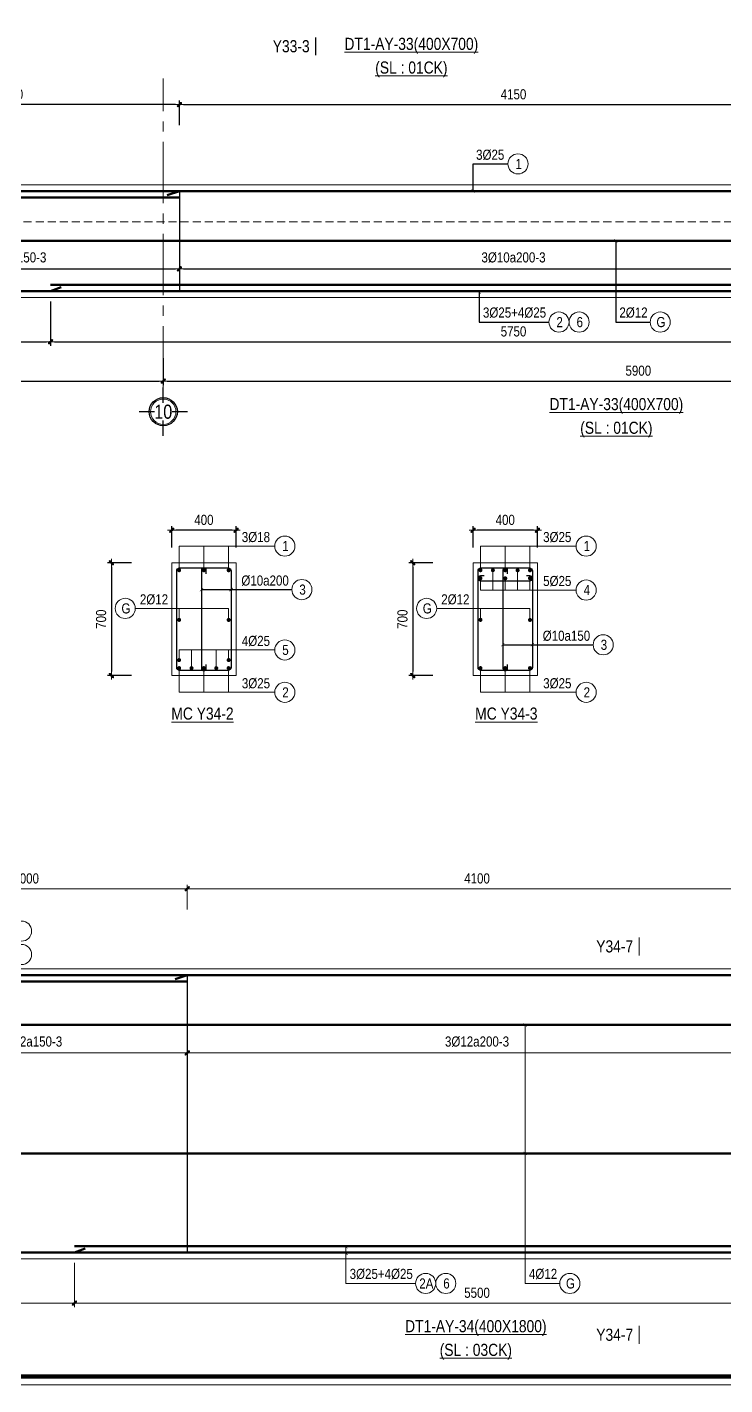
# Model space of a CAD drawing. Header units: millimetres. Extents: x 397144 to 8960116, y 345581 to 674207.
# Drawn here: x 5152788 to 5157121, y 648891 to 657317 of the extents above; entities that cross this region are included whole.
import ezdxf
from ezdxf.enums import TextEntityAlignment as Align
from ezdxf.xclip import XClip

# ---------------------------------------------------------------- set-up
doc = ezdxf.new("R2010")
doc.units = ezdxf.units.MM
doc.header["$XCLIPFRAME"] = 0
doc.header["$PDSIZE"] = -10
doc.linetypes.add('CENTER2', pattern=[28.575, 19.05, -3.175, 3.175, -3.175])
doc.linetypes.add('HIDDEN', pattern=[0.375, 0.25, -0.125])
doc.layers.get('0').update_dxf_attribs({"linetype": 'CONTINUOUS'})
doc.layers.get('Defpoints').update_dxf_attribs({"color": 12, "linetype": 'CONTINUOUS'})
for name, color, linetype, lineweight in [('2', 2, 'CONTINUOUS', 20), ('CDAI', 8, 'CONTINUOUS', 30), ('CTHEP', 2, 'CONTINUOUS', 50), ('DBAO', 3, 'CONTINUOUS', 20), ('DGIONG', 4, 'CONTINUOUS', 13), ('KTH', 150, 'CONTINUOUS', 5), ('Net khuat', 8, 'HIDDEN', 13), ('STICK', 1, 'CONTINUOUS', 9), ('TEXT', 7, 'CONTINUOUS', 15)]:
    doc.layers.add(name, color=color, linetype=linetype, lineweight=lineweight)
doc.layers.add('8', color=8, linetype='CONTINUOUS')
doc.styles.add('HELVECONDENSE', font='VHELVCN_0.TTF')
doc.styles.add('Star-HelCon', font='VHELVCN_0.TTF')
doc.styles.add('TTP-HelCon', font='VHELVCN_0.TTF')
doc.styles.add('VNI-HELVE-CONDENSE', font='VHELVCN_0.TTF')
doc.dimstyles.new('kc-25', dxfattribs={"dimtxt": 62.5, "dimasz": 20, "dimexe": 20, "dimexo": 50, "dimgap": 25, "dimtad": 3, "dimdec": 0, "dimzin": 0, "dimdsep": 46, "dimtxsty": 'VNI-HELVE-CONDENSE', "dimblk": 'DIM', "dimcen": 2.5, "dimclrd": 256, "dimclre": 154, "dimclrt": 7, "dimaunit": 1, "dimadec": 0, "dimazin": 0, "dimtfac": 1, "dimtdec": 0, "dimtix": 1, "dimtmove": 0, "dimatfit": 3, "dimldrblk": 'DOT', "dimfxl": 1, "dimtolj": 1, "dimtzin": 0, "dimarcsym": 0})
doc.dimstyles.new('TTP-25', dxfattribs={"dimscale": 25, "dimtxt": 2.5, "dimasz": 1, "dimexe": 1, "dimexo": 1, "dimgap": 0.09, "dimtad": 0, "dimdec": 4, "dimrnd": 5, "dimzin": 9, "dimdsep": 46, "dimtxsty": 'TTP-HelCon', "dimblk": 'Stick1', "dimcen": 0.09, "dimdle": 1.5, "dimclrd": 256, "dimclre": 256, "dimclrt": 7, "dimadec": 0, "dimazin": 0, "dimtfac": 1, "dimtdec": 4, "dimtmove": 0, "dimatfit": 3, "dimldrblk": '_ArchTick1', "dimfxl": 1, "dimtvp": 1, "dimtolj": 1, "dimtzin": 0, "dimarcsym": 0})

# ---------------------------------------------------------------- blocks, each defined once
blk = doc.blocks.new('DIM')
h = blk.add_hatch(color=1)
h.paths.add_polyline_path([(0.49, 0.29, 1), (0.29, 0.49), (-0.19, 0), (0.19, 0)])
h.paths.add_polyline_path([(0.19, 0), (-0.19, 0), (-0.49, -0.29, 1), (-0.29, -0.49)])
at = {"color": 9}
for p, q in [((-0.19, 0), (-1.5, 0)), ((0.19, 0), (1.5, 0))]:
    blk.add_line(p, q, dxfattribs=at)
at = {"color": 1}
for p, q in [((-0.49, -0.29), (0.29, 0.49)), ((-0.29, -0.49), (0.49, 0.29)), ((-0.19, 0), (0.19, 0))]:
    blk.add_line(p, q, dxfattribs=at)
blk.add_arc((-0.39, -0.39), 0.138, 135, 315, dxfattribs=at)
blk = doc.blocks.new('Stick1')
at = {"layer": 'STICK'}
h = blk.add_hatch(color=256, dxfattribs=at)
edge = h.paths.add_edge_path()
edge.add_line((0.3, 0.5), (-0.5, -0.3))
edge.add_arc((-0.4, -0.4), 0.141, 135, 315)
edge.add_line((-0.3, -0.5), (0.5, 0.3))
edge.add_arc((0.4, 0.4), 0.141, 315, 495)
blk.add_line((1, 0), (-1, 0), dxfattribs=at)
blk.add_lwpolyline([(0.3, 0.5), (-0.5, -0.3, 1), (-0.3, -0.5), (0.5, 0.3, 1), (0.3, 0.5, 1)], format="xyb", dxfattribs=at)
blk = doc.blocks.new('*D8382')
at = {"layer": 'Defpoints', "color": 0, "transparency": 16777216}
for p in [(5189990.4, 590133.3), (5187940.4, 590050.8), (5189990.4, 589993.3)]:
    blk.add_point(p, dxfattribs=at)
at = {"layer": 'KTH', "lineweight": -2, "transparency": 16777216}
for p, q in [((5189990.4, 590108.3), (5189990.4, 589968.3)), ((5187940.4, 590025.8), (5187940.4, 589968.3)), ((5187965.4, 589993.3), (5189965.4, 589993.3))]:
    blk.add_line(p, q, dxfattribs=at)
at = {"layer": 'KTH', "lineweight": -2, "transparency": 16777216, "xscale": 25, "yscale": 25, "zscale": 25, "rotation": 180}
blk.add_blockref('Stick1', (5187940.4, 589993.3), dxfattribs=at)
at = {"layer": 'KTH', "lineweight": -2, "transparency": 16777216, "xscale": 25, "yscale": 25, "zscale": 25}
blk.add_blockref('Stick1', (5189990.4, 589993.3), dxfattribs=at)
at = {"layer": 'KTH', "color": 7, "transparency": 16777216, "insert": (5188965.4, 590063.2), "char_height": 62.5, "attachment_point": 5, "style": 'TTP-HelCon'}
blk.add_mtext('\\A1;3Þ10a150-3', dxfattribs=at)
blk = doc.blocks.new('_ArchTick1')
at = {"color": 0, "const_width": 3.81}
blk.add_lwpolyline([(-12.7, -12.7), (12.7, 12.7)], dxfattribs=at)
blk = doc.blocks.new('*D8383')
at = {"layer": 'Defpoints', "color": 0, "transparency": 16777216}
for p in [(5187890.4, 591012.3), (5187890.4, 590859.2), (5189990.4, 590859.2)]:
    blk.add_point(p, dxfattribs=at)
at = {"layer": 'KTH', "lineweight": -2, "transparency": 16777216}
for p, q in [((5187890.4, 590884.2), (5187890.4, 591037.3)), ((5189965.4, 591012.3), (5187915.4, 591012.3)), ((5189990.4, 590884.2), (5189990.4, 591037.3))]:
    blk.add_line(p, q, dxfattribs=at)
at = {"layer": 'KTH', "lineweight": -2, "transparency": 16777216, "xscale": 25, "yscale": 25, "zscale": 25, "rotation": 180}
blk.add_blockref('Stick1', (5187890.4, 591012.3), dxfattribs=at)
at = {"layer": 'KTH', "lineweight": -2, "transparency": 16777216, "xscale": 25, "yscale": 25, "zscale": 25}
blk.add_blockref('Stick1', (5189990.4, 591012.3), dxfattribs=at)
at = {"layer": 'KTH', "color": 7, "transparency": 16777216, "insert": (5188940.4, 591076.1), "char_height": 62.5, "attachment_point": 5, "style": 'TTP-HelCon'}
blk.add_mtext('\\A1;2100', dxfattribs=at)
blk = doc.blocks.new('*D8385')
at = {"layer": 'Defpoints', "color": 0, "transparency": 16777216}
for p in [(5187890.4, 589814.8), (5189190.4, 589814.8), (5189190.4, 589540.6)]:
    blk.add_point(p, dxfattribs=at)
at = {"layer": 'KTH', "lineweight": -2, "transparency": 16777216}
for p, q in [((5187890.4, 589789.8), (5187890.4, 589515.6)), ((5189190.4, 589789.8), (5189190.4, 589515.6)), ((5187915.4, 589540.6), (5189165.4, 589540.6))]:
    blk.add_line(p, q, dxfattribs=at)
at = {"layer": 'KTH', "lineweight": -2, "transparency": 16777216, "xscale": 25, "yscale": 25, "zscale": 25, "rotation": 180}
blk.add_blockref('Stick1', (5187890.4, 589540.6), dxfattribs=at)
at = {"layer": 'KTH', "lineweight": -2, "transparency": 16777216, "xscale": 25, "yscale": 25, "zscale": 25}
blk.add_blockref('Stick1', (5189190.4, 589540.6), dxfattribs=at)
at = {"layer": 'KTH', "color": 7, "transparency": 16777216, "insert": (5188540.4, 589604.4), "char_height": 62.5, "attachment_point": 5, "style": 'TTP-HelCon'}
blk.add_mtext('\\A1;1300', dxfattribs=at)
blk = doc.blocks.new('dau truc')
blk.add_circle((0, 0), 180)
at = {"layer": '8'}
for p, q in [((0, 127), (0, 345)), ((-127, 0), (-345, 0)), ((345, 0), (127, 0)), ((0, -345), (0, -127))]:
    blk.add_line(p, q, dxfattribs=at)
blk.add_circle((0, 0), 200, dxfattribs=at)
at = {"layer": 'TEXT', "style": 'HELVECONDENSE'}
blk.add_attdef('A', text='', height=233, dxfattribs=at).set_placement((0, 0), align=Align.MIDDLE)
blk = doc.blocks.new('*D1226')
at = {"layer": 'Defpoints', "color": 0, "transparency": 16777216}
for p in [(5180090.4, 589449.5), (5189890.4, 589464.5), (5189890.4, 589296.9)]:
    blk.add_point(p, dxfattribs=at)
at = {"layer": 'KTH', "lineweight": -2, "transparency": 16777216}
for p, q in [((5180090.4, 589424.5), (5180090.4, 589271.9)), ((5189890.4, 589439.5), (5189890.4, 589271.9)), ((5180115.4, 589296.9), (5189865.4, 589296.9))]:
    blk.add_line(p, q, dxfattribs=at)
at = {"layer": 'KTH', "lineweight": -2, "transparency": 16777216, "xscale": 25, "yscale": 25, "zscale": 25, "rotation": 180}
blk.add_blockref('Stick1', (5180090.4, 589296.9), dxfattribs=at)
at = {"layer": 'KTH', "lineweight": -2, "transparency": 16777216, "xscale": 25, "yscale": 25, "zscale": 25}
blk.add_blockref('Stick1', (5189890.4, 589296.9), dxfattribs=at)
at = {"layer": 'KTH', "color": 7, "transparency": 16777216, "insert": (5184990.4, 589360.7), "char_height": 62.5, "attachment_point": 5, "style": 'TTP-HelCon'}
blk.add_mtext('\\A1;10500', dxfattribs=at)
blk = doc.blocks.new('*D1227')
at = {"layer": 'Defpoints', "color": 0, "transparency": 16777216}
for p in [(5189890.4, 589464.5), (5195790.4, 589454.8), (5195790.4, 589296.9)]:
    blk.add_point(p, dxfattribs=at)
at = {"layer": 'KTH', "lineweight": -2, "transparency": 16777216}
for p, q in [((5189890.4, 589439.5), (5189890.4, 589271.9)), ((5195790.4, 589429.8), (5195790.4, 589271.9)), ((5189915.4, 589296.9), (5195765.4, 589296.9))]:
    blk.add_line(p, q, dxfattribs=at)
at = {"layer": 'KTH', "lineweight": -2, "transparency": 16777216, "xscale": 25, "yscale": 25, "zscale": 25, "rotation": 180}
blk.add_blockref('Stick1', (5189890.4, 589296.9), dxfattribs=at)
at = {"layer": 'KTH', "lineweight": -2, "transparency": 16777216, "xscale": 25, "yscale": 25, "zscale": 25}
blk.add_blockref('Stick1', (5195790.4, 589296.9), dxfattribs=at)
at = {"layer": 'KTH', "color": 7, "transparency": 16777216, "insert": (5192840.4, 589360.7), "char_height": 62.5, "attachment_point": 5, "style": 'TTP-HelCon'}
blk.add_mtext('\\A1;5900', dxfattribs=at)
blk = doc.blocks.new('*D8399')
at = {"layer": 'Defpoints', "color": 0, "transparency": 16777216}
for p in [(5194140.4, 591012.3), (5189990.4, 590859.2), (5194140.4, 590848.3)]:
    blk.add_point(p, dxfattribs=at)
at = {"layer": 'KTH', "lineweight": -2, "transparency": 16777216}
for p, q in [((5189990.4, 590884.2), (5189990.4, 591037.3)), ((5190015.4, 591012.3), (5194115.4, 591012.3)), ((5194140.4, 590873.3), (5194140.4, 591037.3))]:
    blk.add_line(p, q, dxfattribs=at)
at = {"layer": 'KTH', "lineweight": -2, "transparency": 16777216, "xscale": 25, "yscale": 25, "zscale": 25, "rotation": 180}
blk.add_blockref('Stick1', (5189990.4, 591012.3), dxfattribs=at)
at = {"layer": 'KTH', "lineweight": -2, "transparency": 16777216, "xscale": 25, "yscale": 25, "zscale": 25}
blk.add_blockref('Stick1', (5194140.4, 591012.3), dxfattribs=at)
at = {"layer": 'KTH', "color": 7, "transparency": 16777216, "insert": (5192065.4, 591076.1), "char_height": 62.5, "attachment_point": 5, "style": 'TTP-HelCon'}
blk.add_mtext('\\A1;4150', dxfattribs=at)
blk = doc.blocks.new('*D8400')
at = {"layer": 'Defpoints', "color": 0, "transparency": 16777216}
for p in [(5189990.4, 590133.3), (5194140.4, 590164.9), (5194140.4, 589993.2)]:
    blk.add_point(p, dxfattribs=at)
at = {"layer": 'KTH', "lineweight": -2, "transparency": 16777216}
for p, q in [((5194140.4, 590139.9), (5194140.4, 589968.2)), ((5189990.4, 590108.3), (5189990.4, 589968.2)), ((5190015.4, 589993.2), (5194115.4, 589993.2))]:
    blk.add_line(p, q, dxfattribs=at)
at = {"layer": 'KTH', "lineweight": -2, "transparency": 16777216, "xscale": 25, "yscale": 25, "zscale": 25, "rotation": 180}
blk.add_blockref('Stick1', (5189990.4, 589993.2), dxfattribs=at)
at = {"layer": 'KTH', "lineweight": -2, "transparency": 16777216, "xscale": 25, "yscale": 25, "zscale": 25}
blk.add_blockref('Stick1', (5194140.4, 589993.2), dxfattribs=at)
at = {"layer": 'KTH', "color": 7, "transparency": 16777216, "insert": (5192065.4, 590063.1), "char_height": 62.5, "attachment_point": 5, "style": 'TTP-HelCon'}
blk.add_mtext('\\A1;3Þ10a200-3', dxfattribs=at)
blk = doc.blocks.new('*D8403')
at = {"layer": 'Defpoints', "color": 0, "transparency": 16777216}
for p in [(5189190.4, 589814.8), (5194940.4, 589694.9), (5194940.4, 589540.6)]:
    blk.add_point(p, dxfattribs=at)
at = {"layer": 'KTH', "lineweight": -2, "transparency": 16777216}
for p, q in [((5189190.4, 589789.8), (5189190.4, 589515.6)), ((5194940.4, 589669.9), (5194940.4, 589515.6)), ((5189215.4, 589540.6), (5194915.4, 589540.6))]:
    blk.add_line(p, q, dxfattribs=at)
at = {"layer": 'KTH', "lineweight": -2, "transparency": 16777216, "xscale": 25, "yscale": 25, "zscale": 25, "rotation": 180}
blk.add_blockref('Stick1', (5189190.4, 589540.6), dxfattribs=at)
at = {"layer": 'KTH', "lineweight": -2, "transparency": 16777216, "xscale": 25, "yscale": 25, "zscale": 25}
blk.add_blockref('Stick1', (5194940.4, 589540.6), dxfattribs=at)
at = {"layer": 'KTH', "color": 7, "transparency": 16777216, "insert": (5192065.4, 589604.4), "char_height": 62.5, "attachment_point": 5, "style": 'TTP-HelCon'}
blk.add_mtext('\\A1;5750', dxfattribs=at)
blk = doc.blocks.new('MC')
at = {"layer": 'CTHEP', "const_width": 10}
blk.add_lwpolyline([(0, 150), (0, 0)], dxfattribs=at)
at = {"layer": 'TEXT', "style": 'TTP-HelCon'}
blk.add_attdef('A', text='', height=100, dxfattribs=at).set_placement((-50, 26), align=Align.RIGHT)
blk = doc.blocks.new('CHG_XX_Khung ten')
blk.add_lwpolyline([(15, 579), (826, 579), (826, 15), (15, 15)], close=True)
at = {"color": 4, "linetype": 'Continuous', "const_width": 1}
blk.add_lwpolyline([(17, 577), (824, 577), (824, 17), (17, 17)], close=True, dxfattribs=at)
blk = doc.blocks.new('*D2239')
at = {"layer": 'Defpoints', "color": 0, "ltscale": 500, "transparency": 16777216}
for p in [(5153685.8, 654195.1), (5153685.8, 654061.9), (5154085.8, 654061.9)]:
    blk.add_point(p, dxfattribs=at)
at = {"layer": 'KTH', "lineweight": -2, "ltscale": 500, "transparency": 16777216}
for p, q in [((5153685.8, 654086.9), (5153685.8, 654220.1)), ((5154060.8, 654195.1), (5153710.8, 654195.1)), ((5154085.8, 654086.9), (5154085.8, 654220.1))]:
    blk.add_line(p, q, dxfattribs=at)
at = {"layer": 'KTH', "lineweight": -2, "ltscale": 500, "transparency": 16777216, "xscale": 25, "yscale": 25, "zscale": 25, "rotation": 180}
blk.add_blockref('Stick1', (5153685.8, 654195.1), dxfattribs=at)
at = {"layer": 'KTH', "lineweight": -2, "ltscale": 500, "transparency": 16777216, "xscale": 25, "yscale": 25, "zscale": 25}
blk.add_blockref('Stick1', (5154085.8, 654195.1), dxfattribs=at)
at = {"layer": 'KTH', "color": 7, "ltscale": 500, "transparency": 16777216, "insert": (5153885.8, 654258.9), "char_height": 62.5, "attachment_point": 5, "style": 'TTP-HelCon'}
blk.add_mtext('\\A1;400', dxfattribs=at)
blk = doc.blocks.new('*D2240')
at = {"layer": 'Defpoints', "color": 0, "ltscale": 500, "transparency": 16777216}
for p in [(5153461.4, 653992.9), (5153311.5, 653292.9), (5153461.4, 653292.9)]:
    blk.add_point(p, dxfattribs=at)
at = {"layer": 'KTH', "lineweight": -2, "ltscale": 500, "transparency": 16777216}
for p, q in [((5153436.4, 653992.9), (5153286.5, 653992.9)), ((5153311.5, 653967.9), (5153311.5, 653317.9)), ((5153436.4, 653292.9), (5153286.5, 653292.9))]:
    blk.add_line(p, q, dxfattribs=at)
at = {"layer": 'KTH', "lineweight": -2, "ltscale": 500, "transparency": 16777216, "xscale": 25, "yscale": 25, "zscale": 25}
for p, rotation in [((5153311.5, 653992.9), 90), ((5153311.5, 653292.9), 270)]:
    blk.add_blockref('Stick1', p, dxfattribs=dict(at, rotation=rotation))
at = {"layer": 'KTH', "color": 7, "ltscale": 500, "transparency": 16777216, "insert": (5153247.7, 653642.9), "char_height": 62.5, "attachment_point": 5, "rotation": 90, "style": 'TTP-HelCon'}
blk.add_mtext('\\A1;700', dxfattribs=at)
blk = doc.blocks.new('*D2243')
at = {"layer": 'Defpoints', "color": 0, "ltscale": 500, "transparency": 16777216}
for p in [(5155557.1, 654195.1), (5155557.1, 654061.9), (5155957.1, 654061.9)]:
    blk.add_point(p, dxfattribs=at)
at = {"layer": 'KTH', "lineweight": -2, "ltscale": 500, "transparency": 16777216}
for p, q in [((5155557.1, 654086.9), (5155557.1, 654220.1)), ((5155932.1, 654195.1), (5155582.1, 654195.1)), ((5155957.1, 654086.9), (5155957.1, 654220.1))]:
    blk.add_line(p, q, dxfattribs=at)
at = {"layer": 'KTH', "lineweight": -2, "ltscale": 500, "transparency": 16777216, "xscale": 25, "yscale": 25, "zscale": 25, "rotation": 180}
blk.add_blockref('Stick1', (5155557.1, 654195.1), dxfattribs=at)
at = {"layer": 'KTH', "lineweight": -2, "ltscale": 500, "transparency": 16777216, "xscale": 25, "yscale": 25, "zscale": 25}
blk.add_blockref('Stick1', (5155957.1, 654195.1), dxfattribs=at)
at = {"layer": 'KTH', "color": 7, "ltscale": 500, "transparency": 16777216, "insert": (5155757.1, 654258.9), "char_height": 62.5, "attachment_point": 5, "style": 'TTP-HelCon'}
blk.add_mtext('\\A1;400', dxfattribs=at)
blk = doc.blocks.new('*D2244')
at = {"layer": 'Defpoints', "color": 0, "ltscale": 500, "transparency": 16777216}
for p in [(5155332.7, 653992.9), (5155182.9, 653292.9), (5155332.7, 653292.9)]:
    blk.add_point(p, dxfattribs=at)
at = {"layer": 'KTH', "lineweight": -2, "ltscale": 500, "transparency": 16777216}
for p, q in [((5155307.7, 653992.9), (5155157.9, 653992.9)), ((5155182.9, 653967.9), (5155182.9, 653317.9)), ((5155307.7, 653292.9), (5155157.9, 653292.9))]:
    blk.add_line(p, q, dxfattribs=at)
at = {"layer": 'KTH', "lineweight": -2, "ltscale": 500, "transparency": 16777216, "xscale": 25, "yscale": 25, "zscale": 25}
for p, rotation in [((5155182.9, 653992.9), 90), ((5155182.9, 653292.9), 270)]:
    blk.add_blockref('Stick1', p, dxfattribs=dict(at, rotation=rotation))
at = {"layer": 'KTH', "color": 7, "ltscale": 500, "transparency": 16777216, "insert": (5155119.1, 653642.9), "char_height": 62.5, "attachment_point": 5, "rotation": 90, "style": 'TTP-HelCon'}
blk.add_mtext('\\A1;700', dxfattribs=at)
blk = doc.blocks.new('Y-37')
at = {"layer": 'CTHEP'}
blk.add_line((1119.46907, 681.17417), (49858.11137, 681.13827), dxfattribs=at)
for points in [[(49989.46907, 361.93876), (49989.46907, 990.12597), (171.95451, 990.1847)], [(172.63649, 368.18914), (10138.47515, 368.18041), (10718.3369, 368.1785), (17169.46907, 368.15021), (17743.51458, 368.14833), (49905.53617, 368.12618), (49905.53617, 891.00169)]]:
    blk.add_lwpolyline(points, dxfattribs=at)
at = {"layer": 'DBAO'}
blk.add_line((50019.46907, 1029.07736), (17317.37532, 1029.12513), dxfattribs=at)
at = {"layer": 'Net khuat', "ltscale": 200}
blk.add_lwpolyline([(1769.46647, 329.18456), (1769.46647, 799.18779), (50019.46907, 799.18779)], dxfattribs=at)
blk = doc.blocks.new('*D8416')
at = {"layer": 'Defpoints', "color": 0, "transparency": 16777216}
for p in [(10100, 1026.8), (8150, 944.3), (10100, 886.8)]:
    blk.add_point(p, dxfattribs=at)
at = {"layer": 'KTH', "lineweight": -2, "transparency": 16777216}
for p, q in [((10100, 1001.8), (10100, 861.8)), ((8150, 919.3), (8150, 861.8)), ((8175, 886.8), (10075, 886.8))]:
    blk.add_line(p, q, dxfattribs=at)
at = {"layer": 'KTH', "lineweight": -2, "transparency": 16777216, "xscale": 25, "yscale": 25, "zscale": 25, "rotation": 180}
blk.add_blockref('Stick1', (8150, 886.8), dxfattribs=at)
at = {"layer": 'KTH', "lineweight": -2, "transparency": 16777216, "xscale": 25, "yscale": 25, "zscale": 25}
blk.add_blockref('Stick1', (10100, 886.8), dxfattribs=at)
at = {"layer": 'KTH', "color": 7, "transparency": 16777216, "insert": (9125, 956.7), "char_height": 62.5, "attachment_point": 5, "style": 'TTP-HelCon'}
blk.add_mtext('\\A1;3Þ12a150-3', dxfattribs=at)
blk = doc.blocks.new('*D8417')
at = {"layer": 'Defpoints', "color": 0, "transparency": 16777216}
for p in [(8100, 1905.7), (8100, 1752.7), (10100, 1752.7)]:
    blk.add_point(p, dxfattribs=at)
at = {"layer": 'KTH', "lineweight": -2, "transparency": 16777216}
for p, q in [((8100, 1777.7), (8100, 1930.7)), ((10075, 1905.7), (8125, 1905.7)), ((10100, 1777.7), (10100, 1930.7))]:
    blk.add_line(p, q, dxfattribs=at)
at = {"layer": 'KTH', "lineweight": -2, "transparency": 16777216, "xscale": 25, "yscale": 25, "zscale": 25, "rotation": 180}
blk.add_blockref('Stick1', (8100, 1905.7), dxfattribs=at)
at = {"layer": 'KTH', "lineweight": -2, "transparency": 16777216, "xscale": 25, "yscale": 25, "zscale": 25}
blk.add_blockref('Stick1', (10100, 1905.7), dxfattribs=at)
at = {"layer": 'KTH', "color": 7, "transparency": 16777216, "insert": (9100, 1969.6), "char_height": 62.5, "attachment_point": 5, "style": 'TTP-HelCon'}
blk.add_mtext('\\A1;2000', dxfattribs=at)
blk = doc.blocks.new('*D8419')
at = {"layer": 'Defpoints', "color": 0, "transparency": 16777216}
for p in [(8100, -391.7), (9400, -391.7), (9400, -665.9)]:
    blk.add_point(p, dxfattribs=at)
at = {"layer": 'KTH', "lineweight": -2, "transparency": 16777216}
for p, q in [((8100, -416.7), (8100, -690.9)), ((9400, -416.7), (9400, -690.9)), ((8125, -665.9), (9375, -665.9))]:
    blk.add_line(p, q, dxfattribs=at)
at = {"layer": 'KTH', "lineweight": -2, "transparency": 16777216, "xscale": 25, "yscale": 25, "zscale": 25, "rotation": 180}
blk.add_blockref('Stick1', (8100, -665.9), dxfattribs=at)
at = {"layer": 'KTH', "lineweight": -2, "transparency": 16777216, "xscale": 25, "yscale": 25, "zscale": 25}
blk.add_blockref('Stick1', (9400, -665.9), dxfattribs=at)
at = {"layer": 'KTH', "color": 7, "transparency": 16777216, "insert": (8750, -602.1), "char_height": 62.5, "attachment_point": 5, "style": 'TTP-HelCon'}
blk.add_mtext('\\A1;1300', dxfattribs=at)
blk = doc.blocks.new('*D8424')
at = {"layer": 'Defpoints', "color": 0, "transparency": 16777216}
for p in [(13700, 1905.7), (10100, 1752.7), (13700, 1741.8)]:
    blk.add_point(p, dxfattribs=at)
at = {"layer": 'KTH', "lineweight": -2, "transparency": 16777216}
for p, q in [((10100, 1777.7), (10100, 1930.7)), ((10125, 1905.7), (13675, 1905.7)), ((13700, 1766.8), (13700, 1930.7))]:
    blk.add_line(p, q, dxfattribs=at)
at = {"layer": 'KTH', "lineweight": -2, "transparency": 16777216, "xscale": 25, "yscale": 25, "zscale": 25, "rotation": 180}
blk.add_blockref('Stick1', (10100, 1905.7), dxfattribs=at)
at = {"layer": 'KTH', "lineweight": -2, "transparency": 16777216, "xscale": 25, "yscale": 25, "zscale": 25}
blk.add_blockref('Stick1', (13700, 1905.7), dxfattribs=at)
at = {"layer": 'KTH', "color": 7, "transparency": 16777216, "insert": (11900, 1969.6), "char_height": 62.5, "attachment_point": 5, "style": 'TTP-HelCon'}
blk.add_mtext('\\A1;4100', dxfattribs=at)
blk = doc.blocks.new('*D8425')
at = {"layer": 'Defpoints', "color": 0, "transparency": 16777216}
for p in [(10100, 1026.8), (13700, 1058.4), (13700, 886.7)]:
    blk.add_point(p, dxfattribs=at)
at = {"layer": 'KTH', "lineweight": -2, "transparency": 16777216}
for p, q in [((13700, 1033.4), (13700, 861.7)), ((10100, 1001.8), (10100, 861.7)), ((10125, 886.7), (13675, 886.7))]:
    blk.add_line(p, q, dxfattribs=at)
at = {"layer": 'KTH', "lineweight": -2, "transparency": 16777216, "xscale": 25, "yscale": 25, "zscale": 25, "rotation": 180}
blk.add_blockref('Stick1', (10100, 886.7), dxfattribs=at)
at = {"layer": 'KTH', "lineweight": -2, "transparency": 16777216, "xscale": 25, "yscale": 25, "zscale": 25}
blk.add_blockref('Stick1', (13700, 886.7), dxfattribs=at)
at = {"layer": 'KTH', "color": 7, "transparency": 16777216, "insert": (11900, 956.6), "char_height": 62.5, "attachment_point": 5, "style": 'TTP-HelCon'}
blk.add_mtext('\\A1;3Þ12a200-3', dxfattribs=at)
blk = doc.blocks.new('*D8427')
at = {"layer": 'Defpoints', "color": 0, "transparency": 16777216}
for p in [(9400, -391.7), (14400, -442), (14400, -665.9)]:
    blk.add_point(p, dxfattribs=at)
at = {"layer": 'KTH', "lineweight": -2, "transparency": 16777216}
for p, q in [((9400, -416.7), (9400, -690.9)), ((14400, -467), (14400, -690.9)), ((9425, -665.9), (14375, -665.9))]:
    blk.add_line(p, q, dxfattribs=at)
at = {"layer": 'KTH', "lineweight": -2, "transparency": 16777216, "xscale": 25, "yscale": 25, "zscale": 25, "rotation": 180}
blk.add_blockref('Stick1', (9400, -665.9), dxfattribs=at)
at = {"layer": 'KTH', "lineweight": -2, "transparency": 16777216, "xscale": 25, "yscale": 25, "zscale": 25}
blk.add_blockref('Stick1', (14400, -665.9), dxfattribs=at)
at = {"layer": 'KTH', "color": 7, "transparency": 16777216, "insert": (11900, -602.1), "char_height": 62.5, "attachment_point": 5, "style": 'TTP-HelCon'}
blk.add_mtext('\\A1;5500', dxfattribs=at)
blk = doc.blocks.new('AY-33')
at = {"layer": 'CDAI', "ltscale": 52.5}
blk.add_line((5189990.36291, 590479.85882), (5189990.36291, 589853.838), dxfattribs=at)
at = {"layer": 'CTHEP'}
for p, q in [((5189915.36291, 590450.85882), (5189990.36291, 590475.85882)), ((5185290.40499, 590435.84949), (5189990.36291, 590435.83785)), ((5171674.09057, 590166.85075), (5196483.5754, 590166.83185)), ((5189190.36291, 589893.81685), (5194939.62964, 589893.75349)), ((5189190.36291, 589853.86201), (5189257.27927, 589879.16153))]:
    blk.add_line(p, q, dxfattribs=at)
for points in [[(5196810.36291, 589847.60311), (5196810.36291, 590475.79032), (5171520.36551, 590475.86587)], [(5171578.60447, 590230.25598), (5171578.60447, 589853.86591), (5196259.37159, 589853.84476), (5196748.53006, 589853.79053), (5196748.53006, 589853.79053)]]:
    blk.add_lwpolyline(points, dxfattribs=at)
at = {"layer": 'DBAO'}
blk.add_lwpolyline([(5187890.36291, 589814.84602), (5196840.36149, 589814.83525), (5196840.36291, 590514.70496), (5171490.36551, 590514.87736), (5171490.36551, 589814.86587), (5171490.36551, 589814.86587), (5171490.36551, 589494.86587)], dxfattribs=at)
at = {"layer": 'DGIONG'}
for centre in [(5192093.15865, 590644.37498), (5192347.60492, 589662.82161), (5192472.60492, 589662.82161), (5192976.60076, 589662.77698)]:
    blk.add_circle(centre, 62.5, dxfattribs=at)
at = {"layer": 'Net khuat', "linetype": 'CENTER2', "ltscale": 20}
blk.add_line((5189890.36551, 589257.36887), (5189890.36551, 591262.71151), dxfattribs=at)
at = {"layer": 'Net khuat', "ltscale": 200}
blk.add_lwpolyline([(5171490.36551, 589814.86587), (5171490.36551, 589814.86587), (5172090.36551, 589814.86587), (5172090.36551, 590284.86587), (5196840.36244, 590284.86587)], dxfattribs=at)
at = {"xscale": 0.75, "yscale": 0.75, "zscale": 0.75}
blk.add_blockref('MC', (5175058.38873, 589082.08523), dxfattribs=at).add_auto_attribs({'A': 'Y33-3'})
at = {"layer": '2', "ltscale": 300}
ref = blk.add_blockref('dau truc', (5189890.36551, 589106.50433), dxfattribs=dict(at, xscale=0.4367131292819977, yscale=0.4367131292819977, zscale=0.4367131292819977))
ref.add_attrib('A', '10', dxfattribs={"layer": 'TEXT', "height": 87.5, "style": 'HELVECONDENSE'}).set_placement((5189890.36551, 589106.50433), align=Align.MIDDLE)
at = {"layer": 'TEXT', "style": 'TTP-HelCon'}
for s, p in [('3Þ25', (5191833.03476, 590670.22792, 0)), ('3Þ25+4Þ25', (5191875.5278, 589690.71867, 0)), ('2Þ12', (5192722.79289, 589690.67403, 0))]:
    blk.add_text(s, height=62.5, dxfattribs=at).set_placement(p)
at = {"layer": 'TEXT', "style": 'Star-HelCon'}
for s, p in [('1', (5192097.32532, 590644.37498)), ('2', (5192351.77159, 589662.82161)), ('6', (5192476.77159, 589662.82161)), ('G', (5192980.76742, 589662.77698))]:
    blk.add_text(s, height=62.5, dxfattribs=at).set_placement(p, align=Align.MIDDLE)
at = {"layer": 'TEXT', "style": 'TTP-HelCon'}
for s, p in [('%%UDT1-AY-33(400X700)', (5175652.40109, 589116.17349)), ('%%UDT1-AY-33(400X700)', (5192703.99956, 589116.17349)), ('%%U(SL : 01CK)', (5175652.40109, 588969.27889)), ('%%U(SL : 01CK)', (5192703.99956, 588969.27889))]:
    blk.add_text(s, height=75, dxfattribs=at).set_placement(p, align=Align.CENTER)
at = {"layer": 'KTH'}
for base, p1, p2, picture, middle in [((5187890.36291, 591012.25316), (5189990.36291, 590859.16026), (5187890.36291, 590859.16026), '*D8383', (5188940.36291, 591076.08649)), ((5194140.36551, 591012.25316), (5189990.36291, 590859.16026), (5194140.36551, 590848.25699), '*D8399', (5192065.36421, 591076.08649)), ((5189190.36291, 589540.60081), (5187890.36291, 589814.83301), (5189190.36291, 589814.81866), '*D8385', (5188540.36291, 589604.43415)), ((5194940.36551, 589540.60081), (5189190.36291, 589814.81866), (5194940.36551, 589694.89572), '*D8403', (5192065.36421, 589604.43415)), ((5195790.36551, 589296.88478), (5189890.36551, 589464.49877), (5195790.36551, 589454.84304), '*D1227', (5192840.36551, 589360.71811))]:
    dim = blk.add_linear_dim(base=base, p1=p1, p2=p2, dimstyle='TTP-25', override={"dimtmove": 1}, dxfattribs=at)
    dim.commit()
    dim.dimension.update_dxf_attribs({"geometry": picture, "text_midpoint": middle})
for base, p1, p2, text, picture, middle in [((5189990.36291, 589993.28646), (5187940.36291, 590050.75981), (5189990.36291, 590133.29964), '3Þ10a150-3', '*D8382', (5188965.36291, 590063.20313)), ((5194140.36551, 589993.2111), (5189990.36291, 590133.29964), (5194140.36551, 590164.86265), '3Þ10a200-3', '*D8400', (5192065.36421, 590063.12777)), ((5189890.36551, 589296.88478), (5180090.36551, 589449.53386), (5189890.36551, 589464.49877), '10500', '*D1226', (5184990.36551, 589360.71811))]:
    dim = blk.add_linear_dim(base=base, p1=p1, p2=p2, text=text, dimstyle='TTP-25', override={"dimtmove": 1}, dxfattribs=at)
    dim.commit()
    dim.dimension.update_dxf_attribs({"geometry": picture, "text_midpoint": middle})
at = {"layer": 'DGIONG'}
for points in [[(5191814.52299, 590475.86587), (5191814.52273, 590644.37498), (5192030.65865, 590644.37498)], [(5192699.78271, 590166.82155), (5192699.78086, 589662.77698), (5192914.10076, 589662.77698)], [(5191852.51603, 589849.86587), (5191852.51576, 589662.82161), (5192285.10492, 589662.82161)]]:
    blk.add_leader(points, dimstyle='kc-25', override={"dimtad": 0, "dimldrblk": 'ArchTick', "dimfxl": 100, "dimarcsym": 1}, dxfattribs=at)
blk = doc.blocks.new('AY-34')
at = {"layer": 'CDAI', "ltscale": 52.5}
blk.add_line((10099.9974, 1373.35449), (10099.9974, -352.64701), dxfattribs=at)
at = {"layer": 'CTHEP'}
for p, q in [((10024.9974, 1344.35449), (10099.9974, 1369.35449)), ((5700.03948, 1329.34516), (10099.9974, 1329.33352)), ((-116.27494, 1060.34642), (17298.88067, 1060.33616)), ((7733.93708, 262.37496), (16008.82378, 262.37496)), ((9399.99405, -312.64643), (14400.00754, -312.64232)), ((9399.9974, -352.64232), (9466.91376, -327.3428))]:
    blk.add_line(p, q, dxfattribs=at)
for points in [[(17300.86573, 1369.34536), (-270, 1369.36154)], [(7540, 975.30715), (7540, -352.64488), (16259.9974, -352.65257), (16259.9974, 986.06713)]]:
    blk.add_lwpolyline(points, dxfattribs=at)
at = {"layer": 'DBAO'}
for points in [[(18593.73177, 1408.2455), (-300, 1408.37303), (-300, 708.36154), (-300, 708.36154), (-300, 388.36154)], [(8099.9974, -711.64168), (8099.9974, -391.64784), (15700, -391.65759), (15700, -711.64168)]]:
    blk.add_lwpolyline(points, dxfattribs=at)
at = {"layer": 'DGIONG'}
for centre in [(9071.69659, 1643.16271), (9071.69659, 1497.86371), (11581.01884, -543.68272), (11706.01884, -543.68272), (12476.13931, -543.72735)]:
    blk.add_circle(centre, 62.5, dxfattribs=at)
at = {"xscale": 0.75, "yscale": 0.75, "zscale": 0.75}
for p in [(12906.97882, 1491.23817), (12906.97882, -919.18506)]:
    blk.add_blockref('MC', p, dxfattribs=at).add_auto_attribs({'A': 'Y34-7'})
at = {"layer": 'TEXT', "style": 'TTP-HelCon'}
for s, p in [('3Þ25+4Þ25', (11108.94171, -515.78566, 0)), ('4Þ12', (12222.33144, -515.8303, 0))]:
    blk.add_text(s, height=62.5, dxfattribs=at).set_placement(p)
at = {"layer": 'TEXT', "style": 'Star-HelCon'}
for s, p in [('2A', (11585.18551, -543.68272)), ('6', (11710.18551, -543.68272)), ('G', (12480.30597, -543.72735))]:
    blk.add_text(s, height=62.5, dxfattribs=at).set_placement(p, align=Align.MIDDLE)
at = {"layer": 'TEXT', "style": 'TTP-HelCon'}
for s, p in [('%%UDT1-AY-34(400X1800)', (11892.44378, -846.61481)), ('%%U(SL : 03CK)', (11892.44378, -993.5094))]:
    blk.add_text(s, height=75, dxfattribs=at).set_placement(p, align=Align.CENTER)
at = {"layer": 'KTH'}
for base, p1, p2, picture, middle in [((8099.9974, 1905.74883), (10099.9974, 1752.65593), (8099.9974, 1752.65593), '*D8417', (9099.9974, 1969.58216)), ((9399.9974, -665.90352), (8099.9974, -391.67132), (9399.9974, -391.68567), '*D8419', (8749.9974, -602.07018))]:
    dim = blk.add_linear_dim(base=base, p1=p1, p2=p2, dimstyle='TTP-25', override={"dimtmove": 1}, dxfattribs=at)
    dim.commit()
    dim.dimension.update_dxf_attribs({"geometry": picture, "text_midpoint": middle})
for base, p1, p2, text, picture, middle in [((13700, 1905.74883), (10099.9974, 1752.65593), (13700, 1741.75266), '4100', '*D8424', (11899.9987, 1969.58216)), ((10099.9974, 886.78213), (8149.9974, 944.25548), (10099.9974, 1026.79531), '3Þ12a150-3', '*D8416', (9124.9974, 956.6988)), ((13700, 886.70677), (10099.9974, 1026.79531), (13700, 1058.35832), '3Þ12a200-3', '*D8425', (11899.9987, 956.62344)), ((14400, -665.90352), (9399.9974, -391.68567), (14400, -442.0449), '5500', '*D8427', (11899.9987, -602.07018))]:
    dim = blk.add_linear_dim(base=base, p1=p1, p2=p2, text=text, dimstyle='TTP-25', override={"dimtmove": 1}, dxfattribs=at)
    dim.commit()
    dim.dimension.update_dxf_attribs({"geometry": picture, "text_midpoint": middle})
at = {"layer": 'DGIONG'}
for points in [[(12199.32171, 1060.33919), (12199.31941, -543.72735), (12413.63931, -543.72735)], [(12199.32126, 262.37496), (12199.31941, -543.72735), (12413.63931, -543.72735)], [(11085.93745, -316.63451), (11085.93719, -543.68272), (11518.52635, -543.68272)], [(11085.92994, -356.63846), (11085.92968, -543.68272), (11518.51884, -543.68272)]]:
    blk.add_leader(points, dimstyle='kc-25', override={"dimtad": 0, "dimldrblk": 'ArchTick', "dimfxl": 100, "dimarcsym": 1}, dxfattribs=at)

msp = doc.modelspace()

# ---------------------------------------------------------------- linework, layer by layer
at = {"layer": 'CDAI', "ltscale": 0.8}
msp.add_lwpolyline([(5150318.75628, 663460.45642), (5167688.36171, 663460.45642), (5167688.36171, 648942.57726), (5150318.75628, 648942.57726)], close=True, dxfattribs=at)

# ---------------------------------------------------------------- block references
at = {"layer": 'CDAI'}
ref = msp.add_blockref('AY-33', (-20478.27974, 68060.02924), dxfattribs=at)
XClip(ref).set_block_clipping_path([(5170797.036019085, 588847.9135108036), (5188044.6407116679, 591175.458884406)])
ref = msp.add_blockref('AY-33', (-36256.82443, 65824.19403), dxfattribs=at)
XClip(ref).set_block_clipping_path([(5187072.9228530833, 588883.4720972711), (5197002.229731461, 591175.458884406)])
at = {"layer": 'KTH'}
ref = msp.add_blockref('Y-37', (5148353.31066, 654963.63534), dxfattribs=at)
XClip(ref).set_block_clipping_path([(24214.9519791277, -680.1193877168), (36382.772109678, 1780.5019833395)])
ref = msp.add_blockref('Y-37', (5137094.081, 651940.68971), dxfattribs=at)
XClip(ref).set_block_clipping_path([(35486.8958581146, -716.7314408382), (50818.7627240922, 1753.9929457151)])

# ---------------------------------------------------------------- next in the draw order: block references
at = {"layer": 'KTH', "ltscale": 0.8, "xscale": 25.92478421702978, "yscale": 25.92478421702978, "zscale": 25.92478421702978}
msp.add_blockref('CHG_XX_Khung ten', (5149878.03495, 648501.85593), dxfattribs=at)

# ---------------------------------------------------------------- next in the draw order: linework, layer by layer
at = {"layer": 'CDAI'}
for points in [[(5153735.79697, 653961.60434), (5154035.79697, 653961.60434, -0.4142135624), (5154054.54697, 653942.85434), (5154054.54697, 653342.85434, -0.4142135624), (5154035.79697, 653324.10434), (5153735.79697, 653324.10434, -0.4142135624), (5153717.04697, 653342.85434), (5153717.04697, 653942.85434, -0.4142135624)], [(5155607.14918, 653961.60434), (5155907.14918, 653961.60434, -0.4142135624), (5155925.89918, 653942.85434), (5155925.89918, 653342.85434, -0.4142135624), (5155907.14918, 653324.10434), (5155607.14918, 653324.10434, -0.4142135624), (5155588.39918, 653342.85434), (5155588.39918, 653942.85434, -0.4142135624)]]:
    msp.add_lwpolyline(points, format="xyb", close=True, dxfattribs=at)
for points in [[(5153900.79697, 653924.68435), (5153900.79697, 653946.60434, 0.4142135624), (5153885.79697, 653961.60434), (5153885.79697, 653961.60434, 0.4142135624), (5153870.79697, 653946.60434), (5153870.79697, 653339.10434, 0.4142135624), (5153885.79697, 653324.10434), (5153885.79697, 653324.10434, 0.4142135624), (5153900.79697, 653339.10434), (5153900.79697, 653361.02433)], [(5155625.31917, 653911.60434), (5155603.39918, 653911.60434, 0.4142135624), (5155588.39918, 653896.60434), (5155588.39918, 653896.60434, 0.4142135624), (5155603.39918, 653881.60434), (5155910.89918, 653881.60434, 0.4142135624), (5155925.89918, 653896.60434), (5155925.89918, 653896.60434, 0.4142135624), (5155910.89918, 653911.60434), (5155888.97919, 653911.60434)], [(5155772.14918, 653924.68435), (5155772.14918, 653946.60434, 0.4142135624), (5155757.14918, 653961.60434), (5155757.14918, 653961.60434, 0.4142135624), (5155742.14918, 653946.60434), (5155742.14918, 653339.10434, 0.4142135624), (5155757.14918, 653324.10434), (5155757.14918, 653324.10434, 0.4142135624), (5155772.14918, 653339.10434), (5155772.14918, 653361.02433)]]:
    msp.add_lwpolyline(points, format="xyb", dxfattribs=at)
at = {"layer": 'CTHEP', "const_width": 12.5}
for points in [[(5153725.79697, 653946.60434, 1), (5153738.29697, 653946.60434, 1)], [(5153879.54697, 653946.60434, 1), (5153892.04697, 653946.60434, 1)], [(5154033.29697, 653946.60434, 1), (5154045.79697, 653946.60434, 1)], [(5155597.14918, 653946.60434, 1), (5155609.64918, 653946.60434, 1)], [(5155674.02418, 653946.60434, 1), (5155686.52418, 653946.60434, 1)], [(5155750.89918, 653946.60434, 1), (5155763.39918, 653946.60434, 1)], [(5155827.77418, 653946.60434, 1), (5155840.27418, 653946.60434, 1)], [(5155904.64918, 653946.60434, 1), (5155917.14918, 653946.60434, 1)], [(5155597.14918, 653896.60434, 1), (5155609.64918, 653896.60434, 1)], [(5155750.89918, 653896.60434, 1), (5155763.39918, 653896.60434, 1)], [(5155904.64918, 653896.60434, 1), (5155917.14918, 653896.60434, 1)], [(5153738.29697, 653638.4474, -1), (5153725.79697, 653638.4474, -1)], [(5154045.79697, 653638.4474, -1), (5154033.29697, 653638.4474, -1)], [(5155609.64918, 653638.4474, -1), (5155597.14918, 653638.4474, -1)], [(5155917.14918, 653638.4474, -1), (5155904.64918, 653638.4474, -1)], [(5153725.79697, 653389.10434, 1), (5153738.29697, 653389.10434, 1)], [(5153725.79697, 653339.10434, 1), (5153738.29697, 653339.10434, 1)], [(5153802.67197, 653339.10434, 1), (5153815.17197, 653339.10434, 1)], [(5153879.54697, 653339.10434, 1), (5153892.04697, 653339.10434, 1)], [(5153968.92197, 653339.10434, -1), (5153956.42197, 653339.10434, -1)], [(5154033.29697, 653389.10434, 1), (5154045.79697, 653389.10434, 1)], [(5154033.29697, 653339.10434, 1), (5154045.79697, 653339.10434, 1)], [(5155597.14918, 653339.10434, 1), (5155609.64918, 653339.10434, 1)], [(5155750.89918, 653339.10434, 1), (5155763.39918, 653339.10434, 1)], [(5155904.64918, 653339.10434, 1), (5155917.14918, 653339.10434, 1)]]:
    msp.add_lwpolyline(points, format="xyb", close=True, dxfattribs=at)
at = {"layer": 'DBAO', "flags": 128}
for points in [[(5153685.79697, 653992.85434), (5154085.79697, 653992.85434)], [(5154085.79697, 653992.85434), (5154085.79697, 653292.85434), (5153685.79697, 653292.85434), (5153685.79697, 653992.85434)], [(5155557.14918, 653992.85434), (5155957.14918, 653992.85434)], [(5155957.14918, 653992.85434), (5155957.14918, 653292.85434), (5155557.14918, 653292.85434), (5155557.14918, 653992.85434)]]:
    msp.add_lwpolyline(points, dxfattribs=at)
at = {"layer": 'DGIONG'}
for p, q in [((5153732.04697, 653946.60434), (5153732.04697, 654096.60434)), ((5153732.04697, 654096.60434), (5154325.79697, 654096.60434)), ((5153885.79697, 653946.60434), (5153885.79697, 654096.60434)), ((5154039.54697, 653946.60434), (5154039.54697, 654096.60434)), ((5155603.39918, 653946.60434), (5155603.39918, 654096.60434)), ((5155603.39918, 654096.60434), (5156197.14918, 654096.60434)), ((5155757.14918, 653946.60434), (5155757.14918, 654096.60434)), ((5155910.89918, 653946.60434), (5155910.89918, 654096.60434)), ((5155680.27418, 653946.60434), (5155680.27418, 653823.68358)), ((5155834.02418, 653946.60434), (5155834.02418, 653823.68358)), ((5155603.39918, 653823.68358), (5155603.39918, 653896.60434)), ((5155757.14918, 653896.60434), (5155757.14918, 653823.68358)), ((5155910.89918, 653823.68358), (5155910.89918, 653896.60434)), ((5155603.39918, 653823.68358), (5156197.14918, 653823.68358)), ((5154039.54697, 653709.82919), (5153459.99945, 653709.82919)), ((5153732.04697, 653638.4474), (5153732.04697, 653709.82919)), ((5154039.54697, 653638.4474), (5154039.54697, 653709.82919)), ((5155910.89918, 653709.82919), (5155331.35167, 653709.82919)), ((5155603.39918, 653638.4474), (5155603.39918, 653709.82919)), ((5155910.89918, 653638.4474), (5155910.89918, 653709.82919)), ((5153732.04697, 653451.74644), (5154325.79697, 653451.74644)), ((5153732.04697, 653389.10434), (5153732.04697, 653451.74644)), ((5153808.92197, 653339.10434), (5153808.92197, 653451.74644)), ((5153962.67197, 653339.10434), (5153962.67197, 653451.74644)), ((5154039.54697, 653389.10434), (5154039.54697, 653451.74644)), ((5153732.04697, 653189.10434), (5153732.04697, 653339.10434)), ((5153885.79697, 653189.10434), (5153885.79697, 653339.10434)), ((5154039.54697, 653189.10434), (5154039.54697, 653339.10434)), ((5155603.39918, 653189.10434), (5155603.39918, 653339.10434)), ((5155757.14918, 653189.10434), (5155757.14918, 653339.10434)), ((5155910.89918, 653189.10434), (5155910.89918, 653339.10434)), ((5153732.04697, 653189.10434), (5154325.79697, 653189.10434)), ((5155603.39918, 653189.10434), (5156197.14918, 653189.10434))]:
    msp.add_line(p, q, dxfattribs=at)
for centre in [(5154388.29697, 654096.60434), (5156259.64918, 654096.60434), (5154494.41699, 653826.51815), (5156259.64918, 653823.68358), (5153397.49945, 653709.82919), (5155268.85167, 653709.82919), (5154388.29697, 653451.74644), (5156365.76921, 653483.95264), (5154388.29697, 653189.10434), (5156259.64918, 653189.10434)]:
    msp.add_circle(centre, 62.5, dxfattribs=at)

# ---------------------------------------------------------------- next in the draw order: block references
at = {"layer": 'KTH', "ltscale": 0.8}
ref = msp.add_blockref('AY-34', (5143682.00286, 650063.97356), dxfattribs=at)
XClip(ref).set_block_clipping_path([(6977.8390363865, -1121.396308018), (19184.2883193512, 2055.8410962158)])

# ---------------------------------------------------------------- next in the draw order: texts
at = {"layer": 'TEXT', "style": 'TTP-HelCon'}
for s, p in [('3Þ18', (5154121.2553, 654121.60434)), ('3Þ25', (5155992.60752, 654121.60434)), ('Þ10a200', (5154118.48118, 653851.51815)), ('5Þ25', (5155992.60752, 653848.68358)), ('2Þ12', (5153488.29111, 653734.82919)), ('2Þ12', (5155359.64333, 653734.82919)), ('Þ10a150', (5155989.83339, 653508.95264)), ('4Þ25', (5154121.2553, 653476.74644)), ('3Þ25', (5154121.52064, 653214.10434)), ('3Þ25', (5155992.87286, 653214.10434))]:
    msp.add_text(s, height=62.5, dxfattribs=at).set_placement(p)
at = {"layer": 'TEXT', "style": 'Star-HelCon'}
for s, p in [('1', (5154392.46363, 654096.60434)), ('1', (5156263.81585, 654096.60434)), ('3', (5154498.58366, 653826.51815)), ('4', (5156263.81585, 653823.68358)), ('G', (5153401.66611, 653709.82919)), ('G', (5155273.01833, 653709.82919)), ('3', (5156369.93588, 653483.95264)), ('5', (5154392.46363, 653451.74644)), ('2', (5154392.46363, 653189.10434)), ('2', (5156263.81585, 653189.10434))]:
    msp.add_text(s, height=62.5, dxfattribs=at).set_placement(p, align=Align.MIDDLE)
at = {"layer": 'TEXT', "style": 'TTP-HelCon'}
for s, p in [('%%UMC Y34-2', (5153877.03782, 653019.5608)), ('%%UMC Y34-3', (5155764.03083, 653019.5608))]:
    msp.add_text(s, height=75, dxfattribs=at).set_placement(p, align=Align.CENTER)

# ---------------------------------------------------------------- next in the draw order: dimensions: what is measured, and where the dimension line sits
at = {"layer": 'KTH', "ltscale": 500}
for base, p1, p2, picture, middle in [((5153685.79697, 654195.10434), (5154085.79697, 654061.86629), (5153685.79697, 654061.86629), '*D2239', (5153885.79697, 654258.93767)), ((5155557.14918, 654195.10434), (5155957.14918, 654061.86629), (5155557.14918, 654061.86629), '*D2243', (5155757.14918, 654258.93767))]:
    dim = msp.add_linear_dim(base=base, p1=p1, p2=p2, dimstyle='TTP-25', override={"dimtxsty": 'TTP-HelCon'}, dxfattribs=at)
    dim.commit()
    dim.dimension.update_dxf_attribs({"geometry": picture, "text_midpoint": middle})
for base, p1, p2, picture, middle in [((5153311.53657, 653292.85434), (5153461.36939, 653992.85434), (5153461.36939, 653292.85434), '*D2240', (5153247.70324, 653642.85434)), ((5155182.88879, 653292.85434), (5155332.7216, 653992.85434), (5155332.7216, 653292.85434), '*D2244', (5155119.05546, 653642.85434))]:
    dim = msp.add_linear_dim(base=base, p1=p1, p2=p2, angle=90, dimstyle='TTP-25', override={"dimtxsty": 'TTP-HelCon'}, dxfattribs=at)
    dim.commit()
    dim.dimension.update_dxf_attribs({"geometry": picture, "text_midpoint": middle})

# ---------------------------------------------------------------- next in the draw order: leaders
at = {"layer": 'DGIONG'}
for points in [[(5153870.79697, 653826.51815), (5154248.16699, 653826.51815)], [(5154054.54697, 653826.51815), (5154431.91699, 653826.51815)], [(5155742.14918, 653483.95264), (5156119.51921, 653483.95264)], [(5155925.89918, 653483.95264), (5156303.26921, 653483.95264)]]:
    msp.add_leader(points, dimstyle='kc-25', override={"dimtad": 0, "dimldrblk": 'ArchTick', "dimfxl": 100, "dimarcsym": 1}, dxfattribs=at)

doc.saveas('drawing.dxf')
